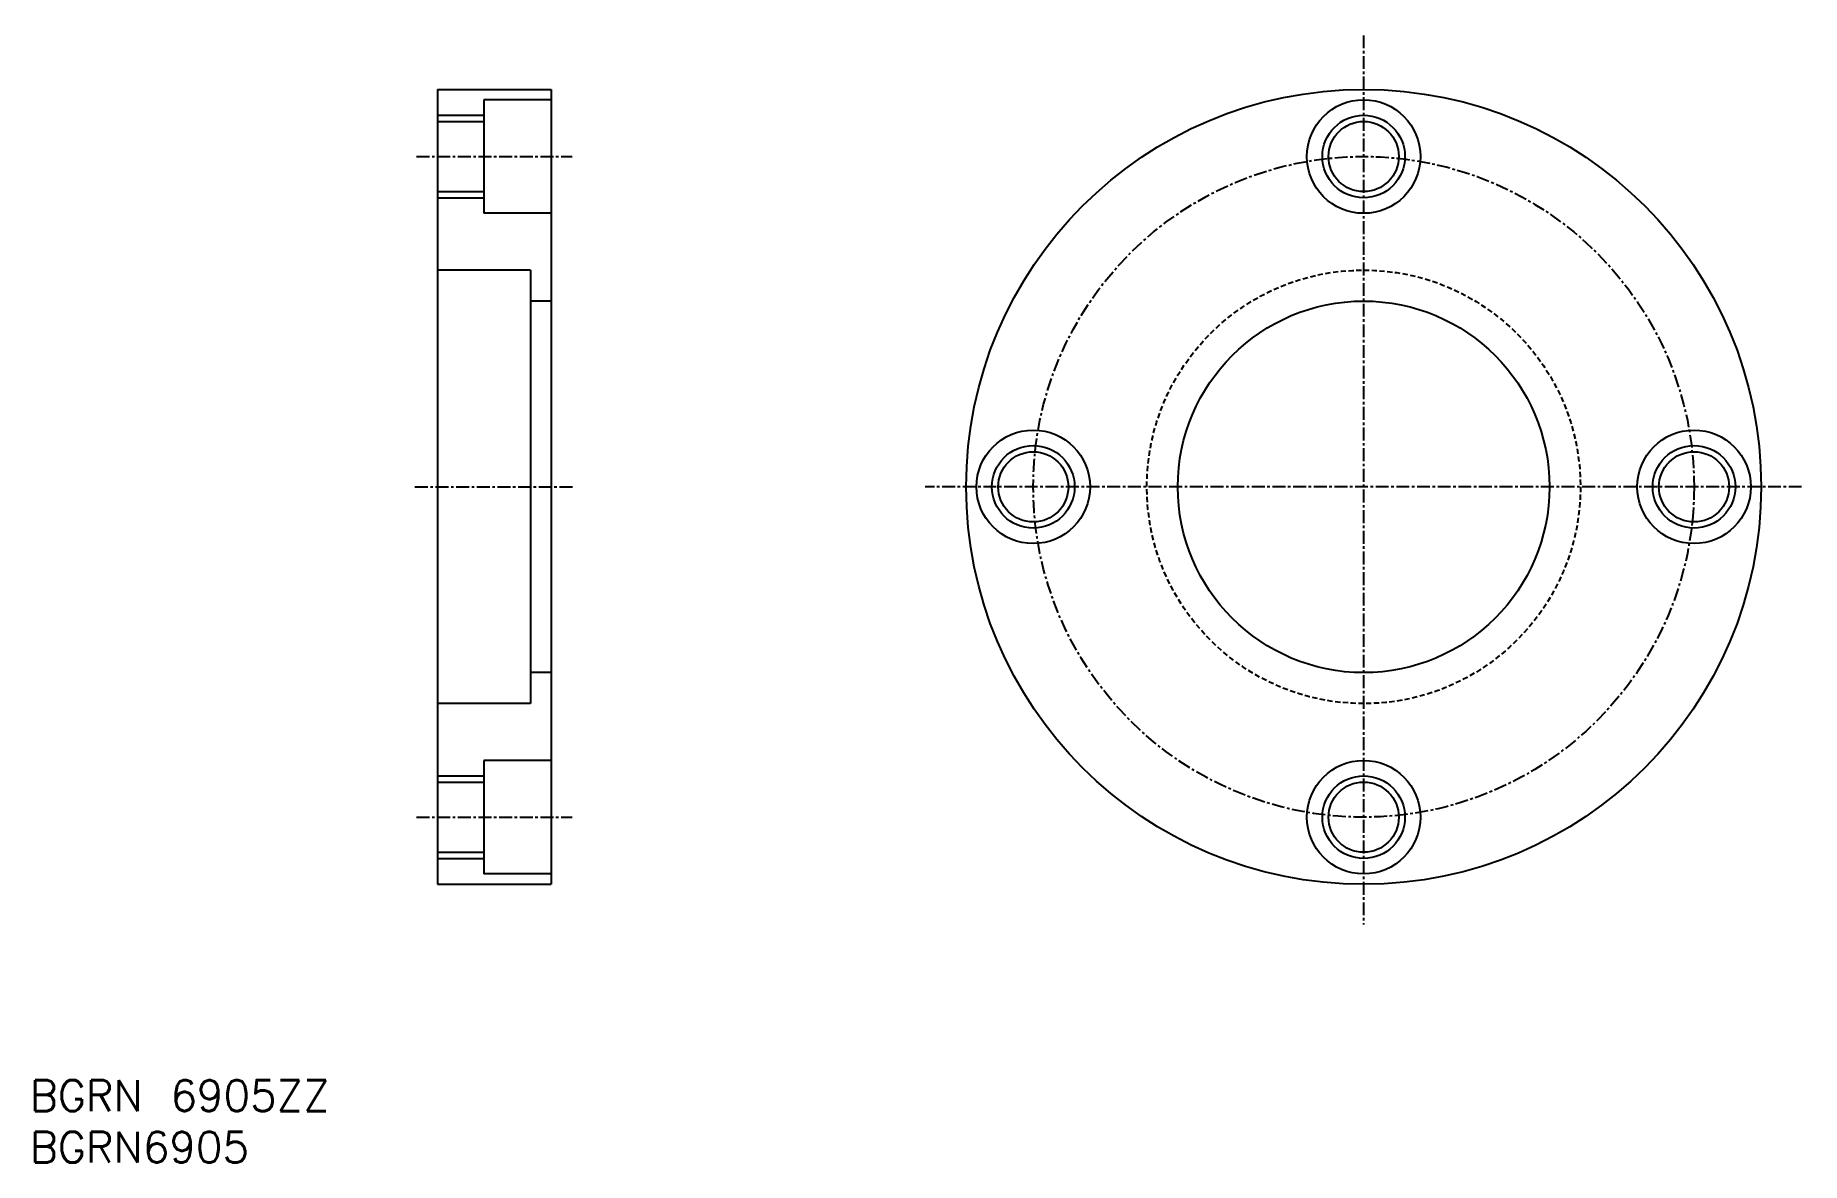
# Model space of a CAD drawing. Extents: x 45 to 216, y 37 to 147.
import ezdxf
from ezdxf.enums import TextEntityAlignment as Align

# ---------------------------------------------------------------- set-up
doc = ezdxf.new("R2010")
doc.units = 0
doc.linetypes.add('CENTER', pattern=[2, 1.25, -0.25, 0.25, -0.25])
doc.linetypes.add('DASHED', pattern=[0.75, 0.5, -0.25])
doc.layers.get('0').update_dxf_attribs({"linetype": 'CONTINUOUS'})
doc.layers.add('CENTER', color=1, linetype='CENTER')
doc.styles.get("Standard").update_dxf_attribs({"font": 'txt.shx', "bigfont": 'extfont.shx'})

msp = doc.modelspace()

# ---------------------------------------------------------------- linework, layer by layer
at = {"color": 7, "linetype": 'CONTINUOUS'}
for p, q in [((84.25, 141.27), (84.25, 64.27)), ((84.25, 141.27), (95.25, 141.27)), ((95.25, 141.27), (95.25, 64.27)), ((95.25, 140.27), (88.75, 140.27)), ((88.75, 140.27), (88.75, 129.27)), ((84.25, 138.17), (88.75, 138.17)), ((84.25, 131.37), (88.75, 131.37)), ((95.25, 129.27), (88.75, 129.27)), ((93.25, 123.77), (84.25, 123.77)), ((93.25, 123.77), (93.25, 81.77)), ((95.25, 120.77), (93.25, 120.77)), ((95.25, 84.77), (93.25, 84.77)), ((93.25, 81.77), (84.25, 81.77)), ((88.75, 76.27), (88.75, 65.27)), ((95.25, 76.27), (88.75, 76.27)), ((84.25, 74.17), (88.75, 74.17)), ((84.25, 67.37), (88.75, 67.37)), ((95.25, 65.27), (88.75, 65.27)), ((84.25, 64.27), (95.25, 64.27))]:
    msp.add_line(p, q, dxfattribs=at)
at = {"color": 3, "linetype": 'CONTINUOUS'}
for p, q in [((84.25, 138.77), (88.75, 138.77)), ((84.25, 130.77), (88.75, 130.77)), ((84.25, 74.77), (88.75, 74.77)), ((84.25, 66.77), (88.75, 66.77))]:
    msp.add_line(p, q, dxfattribs=at)
at = {"color": 7, "linetype": 'CONTINUOUS'}
for centre, radius in [((173.95, 102.77), 38.5), ((173.95, 134.77), 5.5), ((173.95, 134.77), 3.4), ((173.95, 102.77), 18), ((141.95, 102.77), 5.5), ((205.95, 102.77), 5.5), ((141.95, 102.77), 3.4), ((205.95, 102.77), 3.4), ((173.95, 70.77), 5.5), ((173.95, 70.77), 3.4)]:
    msp.add_circle(centre, radius, dxfattribs=at)
at = {"color": 3, "linetype": 'CONTINUOUS'}
for centre in [(173.95, 134.77), (141.95, 102.77), (205.95, 102.77), (173.95, 70.77)]:
    msp.add_circle(centre, 4, dxfattribs=at)
at = {"color": 3, "linetype": 'DASHED'}
msp.add_circle((173.95, 102.77), 21, dxfattribs=at)
at = {"layer": 'CENTER', "color": 1, "linetype": 'CENTER'}
for p, q in [((173.95, 146.51), (173.95, 60.38)), ((82.22, 134.77), (97.28, 134.77)), ((82.06, 102.77), (97.48, 102.77)), ((216.37, 102.77), (131.47, 102.77)), ((82.22, 70.77), (97.28, 70.77))]:
    msp.add_line(p, q, dxfattribs=at)
msp.add_circle((173.95, 102.77), 32, dxfattribs=at)

# ---------------------------------------------------------------- texts
at = {"color": 7, "linetype": 'CONTINUOUS'}
for s, p in [('BGRN 6905ZZ', (44.78, 43.8)), ('BGRN6905', (44.78, 38.8))]:
    msp.add_text(s, height=3, dxfattribs=at).set_placement(p, align=Align.MIDDLE_LEFT)

doc.saveas('drawing.dxf')
